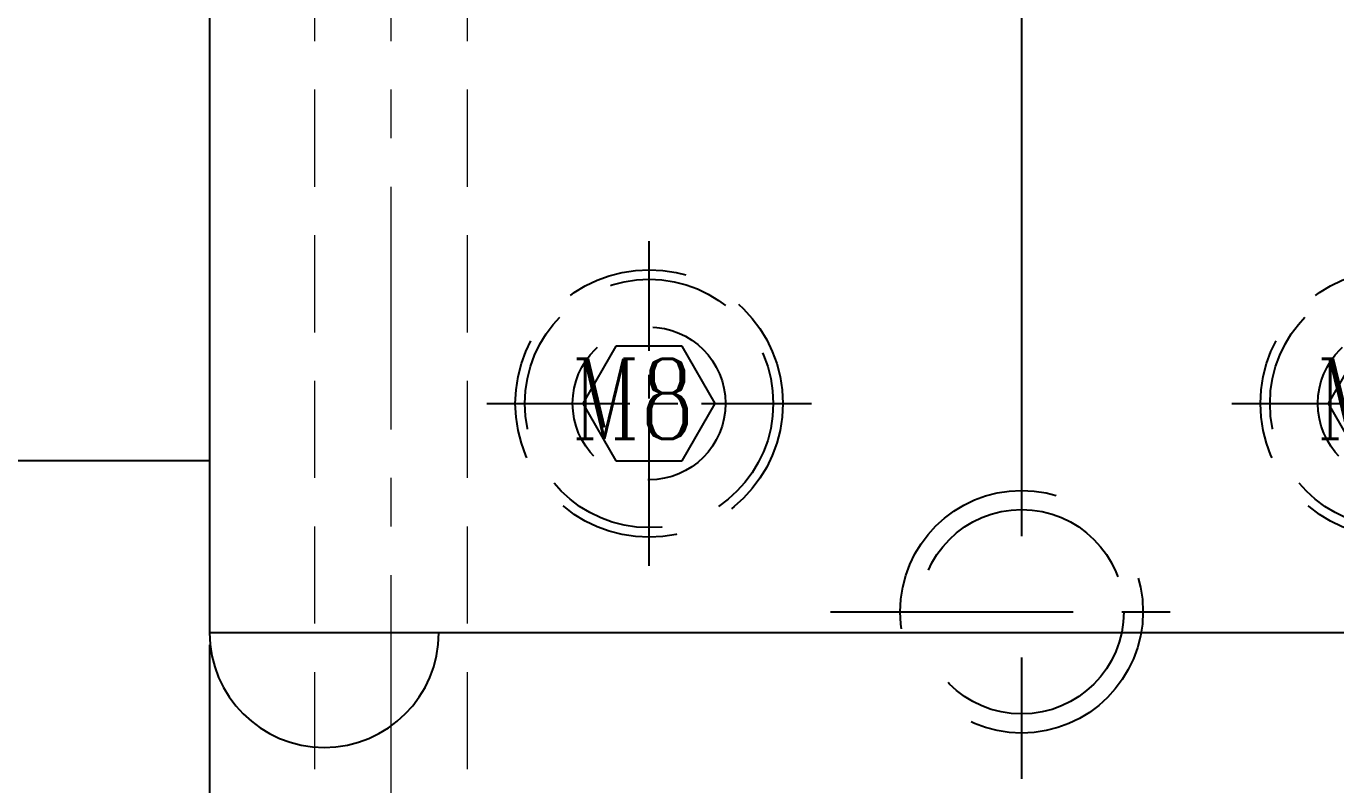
# Model space of a CAD drawing. Header units: inches. Extents: x 149964 to 151052, y -48230 to -47460.
# Drawn here: x 150817.9 to 150886.4, y -47766.7 to -47727 of the extents above; entities that cross this region are included whole.
import ezdxf

# ---------------------------------------------------------------- set-up
doc = ezdxf.new("R2010")
doc.units = ezdxf.units.IN
doc.header["$LTSCALE"] = 2
doc.header["$MEASUREMENT"] = 0
doc.header["$PDMODE"] = 3
doc.header["$PDSIZE"] = 0.3125
for name, pattern in [('ACAD_ISO08W100', [36, 24, -3, 6, -3]), ('CENTER', [50.8, 31.75, -6.35, 6.35, -6.35]), ('CENTER2', [1.125, 0.75, -0.125, 0.125, -0.125]), ('HIDDEN', [9.525, 6.35, -3.175])]:
    doc.linetypes.add(name, pattern=pattern)
doc.layers.get('0').update_dxf_attribs({"linetype": 'CONTINUOUS'})
doc.layers.get('Defpoints').update_dxf_attribs({"linetype": 'CONTINUOUS'})
for name, color, linetype in [('CAV-COR', 1, 'CONTINUOUS'), ('CL', 1, 'ACAD_ISO08W100'), ('SCREW', 52, 'HIDDEN')]:
    doc.layers.add(name, color=color, linetype=linetype)
doc.layers.add('dim', color=3, linetype='CONTINUOUS', lineweight=15)
doc.layers.add('WR', color=122, linetype='HIDDEN', lineweight=18)
doc.styles.add('ROMANC', font='romanc', dxfattribs={"width": 0.6, "height": 1})
doc.styles.get("Standard").update_dxf_attribs({"font": 'txt.shx', "width": 0.67})
doc.dimstyles.new('2.00', dxfattribs={"dimtxt": 5, "dimasz": 4, "dimexe": 0.666, "dimexo": 0.626, "dimgap": 1, "dimtad": 0, "dimzin": 0, "dimdsep": 46, "dimtxsty": 'Standard', "dimcen": 0.09, "dimclrd": 3, "dimclre": 3, "dimclrt": 7, "dimazin": 0, "dimtfac": 1, "dimtofl": 0, "dimtmove": 0, "dimatfit": 0, "dimfxl": 0, "dimtolj": 1, "dimtzin": 0, "dimarcsym": 0})

# ---------------------------------------------------------------- blocks, each defined once
blk = doc.blocks.new('*D35075')
at = {"layer": 'Defpoints', "color": 0}
for p in [(150827.464, -47758.723), (150912.464, -47758.723), (150827.464, -47833.646)]:
    blk.add_point(p, dxfattribs=at)
at = {"layer": 'dim', "color": 3, "linetype": 'ByBlock', "lineweight": -2}
for p, q in [((150827.464, -47759.349), (150827.464, -47834.312)), ((150912.464, -47759.349), (150912.464, -47834.312)), ((150831.464, -47833.646), (150862.822, -47833.646)), ((150908.464, -47833.646), (150877.105, -47833.646))]:
    blk.add_line(p, q, dxfattribs=at)
at = {"layer": 'dim', "color": 3, "linetype": 'ByBlock'}
for points in [[(150831.464, -47832.979), (150831.464, -47834.313), (150827.464, -47833.646)], [(150908.464, -47834.313), (150908.464, -47832.979), (150912.464, -47833.646)]]:
    blk.add_solid(points, dxfattribs=at)
at = {"layer": 'dim', "color": 7, "linetype": 'ByBlock', "insert": (150869.964, -47833.646), "char_height": 5, "attachment_point": 5}
blk.add_mtext('\\A1;85.00', dxfattribs=at)
blk = doc.blocks.new('20160804.135220')
at = {"layer": 'SCREW', "linetype": 'CENTER2', "ltscale": 5}
for p, q in [((0, -8.5), (0, 8.5)), ((-8.5, 0), (8.5, 0))]:
    blk.add_line(p, q, dxfattribs=at)
at = {"layer": 'SCREW'}
blk.add_lwpolyline([(-1.732, 3), (-3.464, 0), (-1.732, -3), (1.732, -3), (3.464, 0), (1.732, 3)], close=True, dxfattribs=at)
at = {"layer": 'SCREW', "ltscale": 0.5}
for radius in [7, 6.5, 4]:
    blk.add_circle((0, 0), radius, dxfattribs=at)
at = {"layer": 'dim', "style": 'ROMANC', "width": 0.8}
blk.add_text('M8', height=4.1865, dxfattribs=at).set_placement((-4.071, -1.858))

msp = doc.modelspace()

# ---------------------------------------------------------------- linework, layer by layer
msp.add_line((150827.464, -47749.723), (150797.126, -47749.723))
at = {"color": 8, "linetype": 'CENTER', "ltscale": 0.2}
msp.add_line((150859.964, -47757.623), (150879.964, -47757.623), dxfattribs=at)
at = {"color": 8, "linetype": 'HIDDEN'}
for radius in [6.35, 5.35]:
    msp.add_circle((150869.964, -47757.623), radius, dxfattribs=at)
msp.add_arc((150833.464, -47758.723), 6, 180, 0)
at = {"layer": 'CAV-COR', "linetype": 'ByBlock'}
for p in [(150827.464, -47668.723), (150912.464, -47758.723)]:
    msp.add_line(p, (150827.464, -47758.723), dxfattribs=at)
at = {"layer": 'CL', "color": 7, "linetype": 'CENTER', "ltscale": 0.5}
msp.add_line((150869.964, -47518.723), (150869.964, -47818.723), dxfattribs=at)
at = {"layer": 'WR', "linetype": 'HIDDEN', "ltscale": 0.4}
for p, q in [((150832.964, -47788.723), (150832.964, -47702.723)), ((150840.964, -47788.723), (150840.964, -47710.723))]:
    msp.add_line(p, q, dxfattribs=at)
at = {"layer": 'WR', "linetype": 'CENTER', "ltscale": 0.2}
msp.add_line((150836.964, -47788.723), (150836.964, -47706.723), dxfattribs=at)

# ---------------------------------------------------------------- block references
at = {"layer": 'SCREW', "linetype": 'ByBlock'}
for p in [(150850.464, -47746.723), (150889.464, -47746.723)]:
    msp.add_blockref('20160804.135220', p, dxfattribs=at)

# ---------------------------------------------------------------- dimensions: what is measured, and where the dimension line sits
at = {"layer": 'dim', "linetype": 'ByBlock'}
dim = msp.add_linear_dim(base=(150827.464, -47833.646), p1=(150912.464, -47758.723), p2=(150827.464, -47758.723), dimstyle='2.00', dxfattribs=at)
dim.commit()
dim.dimension.update_dxf_attribs({"geometry": '*D35075', "text_midpoint": (150869.964, -47833.646), "dimtype": 160})

doc.saveas('drawing.dxf')
